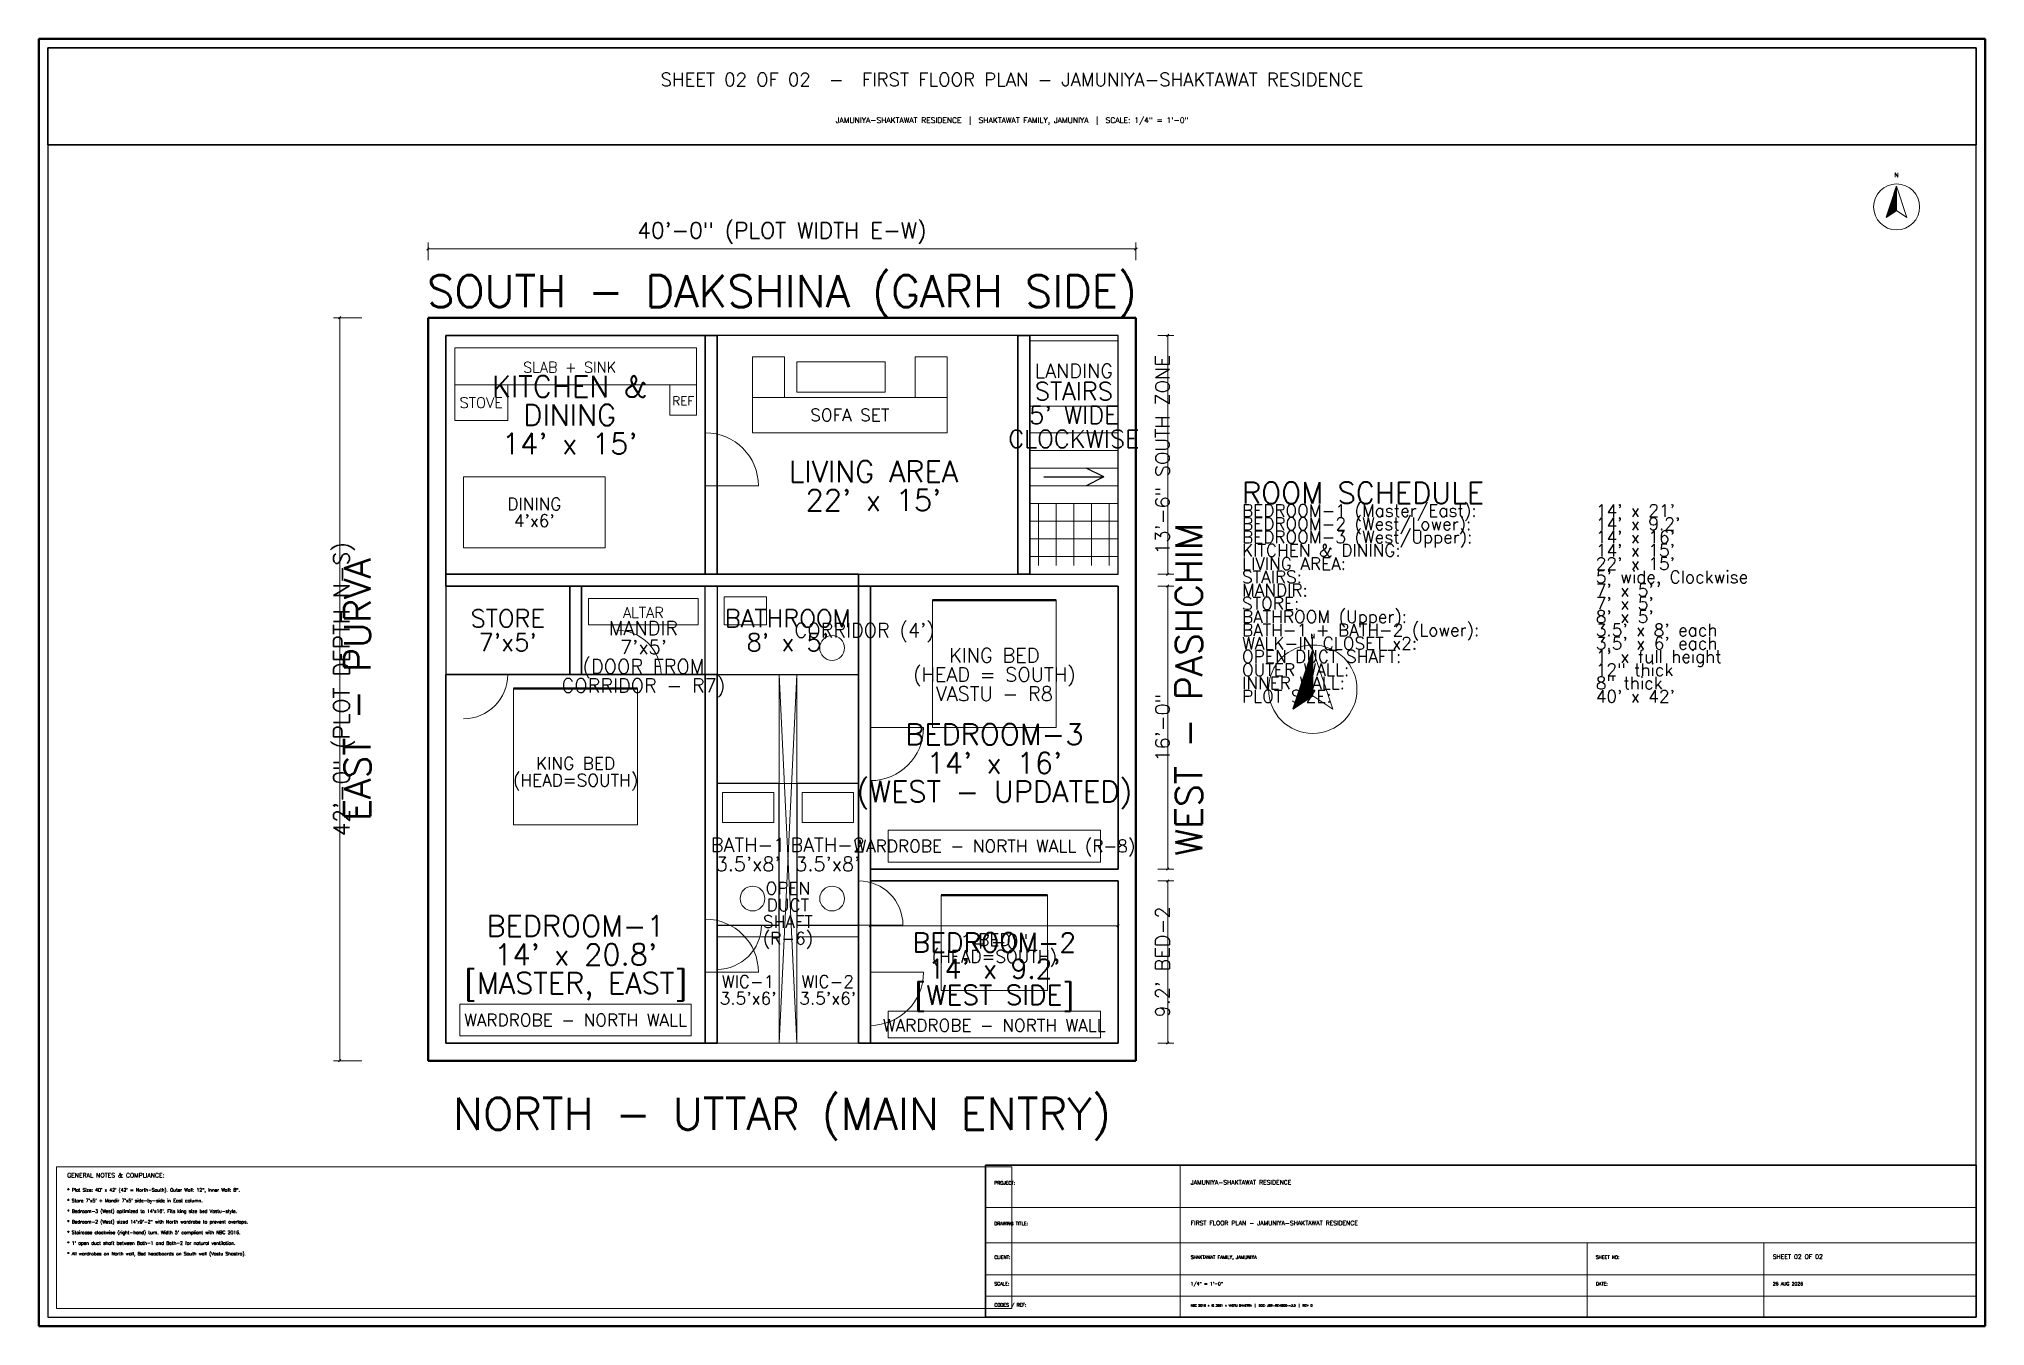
# Model space of a CAD drawing. Header units: inches. Extents: x 0 to 1320, y 0 to 873.
import ezdxf
from ezdxf.enums import TextEntityAlignment as Align

# ---------------------------------------------------------------- set-up
doc = ezdxf.new("R2010")
doc.units = ezdxf.units.IN
doc.header["$MEASUREMENT"] = 0
for name, color, linetype in [('A-DIM', 4, 'Continuous'), ('A-DOOR', 2, 'Continuous'), ('A-FURN', 1, 'Continuous'), ('A-HATCH', 8, 'Continuous'), ('A-JALI', 6, 'Continuous'), ('A-TEXT', 7, 'Continuous'), ('A-TEXT-TTL', 7, 'Continuous'), ('A-TTLB', 7, 'Continuous'), ('A-WALL', 7, 'Continuous')]:
    doc.layers.add(name, color=color, linetype=linetype)
doc.styles.add('SIMPLEX', font='simplex.shx')

msp = doc.modelspace()

# ---------------------------------------------------------------- hatches: boundary and pattern name
at = {"layer": 'A-TTLB'}
h = msp.add_hatch(dxfattribs=at)
h.set_pattern_fill('SOLID')
h.paths.add_polyline_path([(1260, 773.2), (1253, 752.1), (1260, 756.8)])
h = msp.add_hatch(dxfattribs=at)
h.set_pattern_fill('SOLID')
h.paths.add_polyline_path([(864, 459), (850.5, 418.5), (864, 427.5)])

# ---------------------------------------------------------------- linework, layer by layer
at = {"layer": 'A-DIM', "lineweight": 30}
for p, q in [((263.2, 730), (264.8, 731.5)), ((743.2, 730), (744.8, 731.5)), ((203.2, 683.2), (204.8, 684.8)), ((764.9, 671.2), (766.4, 672.8)), ((764.9, 509.2), (766.4, 510.8)), ((764.9, 501.2), (766.4, 502.8)), ((764.9, 309.2), (766.4, 310.8)), ((764.9, 301.2), (766.4, 302.8)), ((563.2, 270.9), (564.8, 272.4)), ((731.2, 270.9), (732.8, 272.4)), ((764.9, 191.2), (766.4, 192.8)), ((203.2, 179.2), (204.8, 180.8))]:
    msp.add_line(p, q, dxfattribs=at)
at = {"layer": 'A-DIM', "lineweight": 13}
for p, q in [((264, 723), (264, 735)), ((744, 723), (744, 735)), ((219, 684), (199.8, 684)), ((759, 672), (769.8, 672)), ((759, 510), (769.8, 510)), ((759, 502), (769.8, 502)), ((759, 310), (769.8, 310)), ((759, 302), (769.8, 302)), ((564, 283), (564, 267.4)), ((732, 283), (732, 267.4)), ((759, 192), (769.8, 192)), ((219, 180), (199.8, 180))]:
    msp.add_line(p, q, dxfattribs=at)
at = {"layer": 'A-DIM', "lineweight": 18}
for p, q in [((264, 730.8), (744, 730.8)), ((204, 180), (204, 684)), ((765.6, 510), (765.6, 672)), ((765.6, 310), (765.6, 502)), ((765.6, 192), (765.6, 302)), ((564, 271.6), (732, 271.6))]:
    msp.add_line(p, q, dxfattribs=at)
at = {"layer": 'A-DOOR', "lineweight": 18}
for p, q in [((452, 570), (488, 570)), ((288, 442), (318, 442)), ((392, 442), (422, 442)), ((564, 406), (600, 406)), ((460, 272), (490, 272)), ((556, 272), (586, 272)), ((452, 240), (488, 240)), ((564, 240), (600, 240))]:
    msp.add_line(p, q, dxfattribs=at)
for centre, radius, start, end in [((452, 570), 36, 0, 90), ((392, 442), 30, 0, 90), ((288, 442), 30, 270, 360), ((564, 406), 36, 270, 360), ((556, 272), 30, 0, 90), ((452, 240), 36, 0, 90), ((460, 272), 30, 270, 360), ((564, 240), 36, 270, 360)]:
    msp.add_arc(centre, radius, start, end, dxfattribs=at)
at = {"layer": 'A-FURN', "lineweight": 13}
for p, q in [((446, 663.6), (282, 663.6)), ((282, 663.6), (282, 638.4)), ((446, 638.4), (446, 663.6)), ((505.6, 657.6), (484, 657.6)), ((484, 657.6), (484, 630)), ((505.6, 630), (505.6, 657.6)), ((574, 654), (514, 654)), ((514, 654), (514, 633.6)), ((574, 633.6), (574, 654)), ((616, 657.6), (594.4, 657.6)), ((594.4, 657.6), (594.4, 630)), ((616, 630), (616, 657.6)), ((282, 638.4), (446, 638.4)), ((318, 638.4), (282, 638.4)), ((282, 638.4), (282, 614.4)), ((318, 614.4), (318, 638.4)), ((446, 638.4), (428, 638.4)), ((428, 638.4), (428, 618)), ((446, 618), (446, 638.4)), ((514, 633.6), (574, 633.6)), ((616, 630), (484, 630)), ((484, 630), (484, 606)), ((484, 630), (505.6, 630)), ((594.4, 630), (616, 630)), ((616, 606), (616, 630)), ((282, 614.4), (318, 614.4)), ((428, 618), (446, 618)), ((484, 606), (616, 606)), ((384, 576), (288, 576)), ((288, 576), (288, 528)), ((384, 528), (384, 576)), ((288, 528), (384, 528)), ((493.6, 494.8), (464.8, 494.8)), ((464.8, 494.8), (464.8, 475.6)), ((493.6, 475.6), (493.6, 494.8)), ((464.8, 475.6), (493.6, 475.6)), ((498.4, 362), (463.6, 362)), ((463.6, 362), (463.6, 341.6)), ((498.4, 341.6), (498.4, 362)), ((552.4, 362), (517.6, 362)), ((517.6, 362), (517.6, 341.6)), ((552.4, 341.6), (552.4, 362)), ((463.6, 341.6), (498.4, 341.6)), ((517.6, 341.6), (552.4, 341.6))]:
    msp.add_line(p, q, dxfattribs=at)
at = {"layer": 'A-FURN', "lineweight": 20}
for p, q in [((732, 668.4), (672, 668.4)), ((672, 668.4), (672, 624)), ((732, 624), (732, 668.4)), ((672, 624), (732, 624)), ((447.2, 493.6), (372.8, 493.6)), ((372.8, 493.6), (372.8, 475.6)), ((447.2, 475.6), (447.2, 493.6)), ((690, 492.4), (606, 492.4)), ((606, 492.4), (606, 406)), ((690, 406), (690, 492.4)), ((372.8, 475.6), (447.2, 475.6)), ((406, 432.4), (322, 432.4)), ((322, 432.4), (322, 340)), ((406, 340), (406, 432.4)), ((606, 406), (690, 406)), ((322, 340), (406, 340)), ((720, 336.4), (576, 336.4)), ((576, 336.4), (576, 314.8)), ((720, 314.8), (720, 336.4)), ((576, 314.8), (720, 314.8)), ((684, 292.4), (612, 292.4)), ((612, 292.4), (612, 227.6)), ((684, 227.6), (684, 292.4)), ((612, 227.6), (684, 227.6))]:
    msp.add_line(p, q, dxfattribs=at)
at = {"layer": 'A-FURN', "lineweight": 50}
for p, q in [((606, 492.4), (690, 492.4)), ((322, 432.4), (406, 432.4)), ((612, 292.4), (684, 292.4))]:
    msp.add_line(p, q, dxfattribs=at)
at = {"layer": 'A-FURN', "lineweight": 18}
for p, q in [((442.4, 218.4), (285.6, 218.4)), ((285.6, 218.4), (285.6, 196.8)), ((442.4, 196.8), (442.4, 218.4)), ((720, 213.6), (576, 213.6)), ((576, 213.6), (576, 195.6)), ((720, 195.6), (720, 213.6)), ((285.6, 196.8), (442.4, 196.8)), ((576, 195.6), (720, 195.6))]:
    msp.add_line(p, q, dxfattribs=at)
at = {"layer": 'A-FURN', "lineweight": 13}
for centre in [(538, 460), (484, 290), (538, 290)]:
    msp.add_circle(centre, 8.4, dxfattribs=at)
at = {"layer": 'A-HATCH', "lineweight": 13}
for p, q in [((502, 192), (514, 442)), ((514, 192), (502, 442))]:
    msp.add_line(p, q, dxfattribs=at)
at = {"layer": 'A-JALI', "lineweight": 20}
for p, q in [((514, 442), (502, 442)), ((502, 442), (502, 192)), ((514, 192), (514, 442)), ((502, 192), (514, 192))]:
    msp.add_line(p, q, dxfattribs=at)
at = {"layer": 'A-TEXT-TTL', "lineweight": 25}
for p, q in [((722.4, 576), (710.4, 582)), ((681.6, 576), (722.4, 576)), ((722.4, 576), (710.4, 570))]:
    msp.add_line(p, q, dxfattribs=at)
at = {"layer": 'A-TTLB', "lineweight": 50}
for p, q in [((1320, 873.2), (0, 873.2)), ((0, 873.2), (0, 0)), ((1320, 0), (1320, 873.2)), ((0, 0), (1320, 0))]:
    msp.add_line(p, q, dxfattribs=at)
at = {"layer": 'A-TTLB', "lineweight": 25}
for p, q in [((1314, 867.2), (6, 867.2)), ((6, 867.2), (6, 6)), ((1314, 6), (1314, 867.2)), ((6, 6), (1314, 6))]:
    msp.add_line(p, q, dxfattribs=at)
at = {"layer": 'A-TTLB', "lineweight": 35}
for p, q in [((1314, 867.2), (6, 867.2)), ((6, 867.2), (6, 801.2)), ((1314, 801.2), (1314, 867.2)), ((6, 801.2), (1314, 801.2)), ((1314, 109.2), (642, 109.2)), ((642, 109.2), (642, 6)), ((1314, 6), (1314, 109.2)), ((642, 6), (1314, 6))]:
    msp.add_line(p, q, dxfattribs=at)
at = {"layer": 'A-TTLB', "lineweight": 20}
for p, q in [((1260, 773.2), (1267, 752.1)), ((1267, 752.1), (1260, 756.8)), ((864, 459), (877.5, 418.5)), ((877.5, 418.5), (864, 427.5)), ((660, 108), (12, 108)), ((12, 108), (12, 12)), ((660, 12), (660, 108)), ((774, 6), (774, 109.2)), ((642, 80.4), (1314, 80.4)), ((642, 56.4), (1314, 56.4)), ((1050, 6), (1050, 56.4)), ((1170, 6), (1170, 56.4)), ((642, 34.8), (1314, 34.8)), ((642, 20.4), (1314, 20.4)), ((12, 12), (660, 12))]:
    msp.add_line(p, q, dxfattribs=at)
for centre, radius in [((1260, 759.2), 15.6), ((864, 432), 30)]:
    msp.add_circle(centre, radius, dxfattribs=at)
at = {"layer": 'A-WALL', "lineweight": 50}
for p, q in [((744, 684), (264, 684)), ((264, 684), (264, 180)), ((744, 180), (744, 684)), ((264, 180), (744, 180))]:
    msp.add_line(p, q, dxfattribs=at)
at = {"layer": 'A-WALL', "lineweight": 35}
for p, q in [((452, 672), (276, 672)), ((276, 672), (276, 510)), ((452, 510), (452, 672)), ((460, 672), (452, 672)), ((452, 672), (452, 510)), ((460, 510), (460, 672)), ((672, 672), (664, 672)), ((664, 672), (664, 510)), ((672, 510), (672, 672)), ((276, 510), (452, 510)), ((556, 510), (276, 510)), ((276, 510), (276, 502)), ((276, 502), (556, 502)), ((452, 510), (460, 510)), ((556, 502), (556, 510)), ((564, 502), (556, 502)), ((556, 502), (556, 192)), ((564, 192), (564, 502)), ((732, 502), (564, 502)), ((564, 502), (564, 310)), ((664, 510), (672, 510)), ((732, 310), (732, 502)), ((452, 442), (276, 442)), ((276, 442), (276, 192)), ((460, 442), (452, 442)), ((452, 442), (452, 192)), ((452, 192), (452, 442)), ((460, 192), (460, 442)), ((564, 310), (732, 310)), ((732, 302), (564, 302)), ((564, 302), (564, 192)), ((732, 192), (732, 302)), ((276, 192), (452, 192)), ((452, 192), (460, 192)), ((556, 192), (564, 192)), ((564, 192), (732, 192))]:
    msp.add_line(p, q, dxfattribs=at)
at = {"layer": 'A-WALL', "lineweight": 30}
for p, q in [((664, 672), (460, 672)), ((460, 672), (460, 510)), ((664, 510), (664, 672)), ((732, 672), (672, 672)), ((672, 672), (672, 510)), ((732, 510), (732, 672)), ((360, 502), (276, 502)), ((276, 502), (276, 442)), ((360, 442), (360, 502)), ((368, 502), (360, 502)), ((360, 502), (360, 442)), ((368, 442), (368, 502)), ((452, 502), (368, 502)), ((368, 502), (368, 442)), ((452, 442), (452, 502)), ((460, 510), (664, 510)), ((672, 510), (732, 510)), ((276, 442), (360, 442)), ((360, 442), (368, 442)), ((368, 442), (452, 442))]:
    msp.add_line(p, q, dxfattribs=at)
at = {"layer": 'A-WALL', "lineweight": 13}
for p, q in [((672, 606), (732, 606)), ((672, 594), (732, 594)), ((672, 582), (732, 582)), ((672, 570), (732, 570)), ((672, 558), (732, 558)), ((678, 516), (678, 558)), ((690, 516), (690, 558)), ((702, 516), (702, 558)), ((714, 516), (714, 558)), ((726, 516), (726, 558)), ((672, 546), (732, 546)), ((672, 534), (732, 534)), ((672, 522), (732, 522))]:
    msp.add_line(p, q, dxfattribs=at)
at = {"layer": 'A-WALL', "lineweight": 25}
for p, q in [((556, 502), (460, 502)), ((460, 502), (460, 442)), ((556, 442), (556, 502)), ((460, 442), (556, 442)), ((502, 368), (460, 368)), ((460, 368), (460, 272)), ((502, 272), (502, 368)), ((556, 368), (514, 368)), ((514, 368), (514, 272)), ((556, 272), (556, 368)), ((460, 272), (502, 272)), ((514, 272), (556, 272))]:
    msp.add_line(p, q, dxfattribs=at)
at = {"layer": 'A-WALL', "lineweight": 20}
for p, q in [((556, 442), (460, 442)), ((460, 442), (460, 368)), ((556, 368), (556, 442)), ((460, 368), (556, 368)), ((502, 264), (460, 264)), ((460, 264), (460, 192)), ((502, 192), (502, 264)), ((556, 264), (514, 264)), ((514, 264), (514, 192)), ((556, 192), (556, 264)), ((460, 192), (502, 192)), ((514, 192), (556, 192))]:
    msp.add_line(p, q, dxfattribs=at)

# ---------------------------------------------------------------- texts
at = {"layer": 'A-DIM', "style": 'SIMPLEX'}
msp.add_text('40\'-0" (PLOT WIDTH E-W)', height=10.8, dxfattribs=at).set_placement((504, 734.6), align=Align.BOTTOM_CENTER)
for s, p in [('13\'-6" SOUTH ZONE', (769.8, 591)), ('16\'-0"', (769.8, 406)), ("9.2' BED-2", (769.8, 247))]:
    msp.add_text(s, height=9.6, rotation=90, dxfattribs=at).set_placement(p, align=Align.BOTTOM_CENTER)
msp.add_text('42\'-0" (PLOT DEPTH N-S)', height=10.8, rotation=90, dxfattribs=at).set_placement((199.8, 432), align=Align.TOP_CENTER)
msp.add_text('14\'-0"', height=9.6, dxfattribs=at).set_placement((648, 265.8), align=Align.TOP_CENTER)
at = {"layer": 'A-FURN', "style": 'SIMPLEX'}
for s, height, p in [('SLAB + SINK', 7.2, (360, 650.4)), ('LANDING', 9.6, (702, 648)), ('STOVE', 7.2, (300, 626.4)), ('REF', 6, (437, 627.6)), ('SOFA SET', 8.4, (550, 618)), ('DINING', 8.4, (336, 557.7)), ("4'x6'", 8.4, (336, 546.3)), ('ALTAR', 7.2, (410, 484)), ('KING BED', 9.6, (648, 455)), ('(HEAD = SOUTH)', 9.6, (648, 442)), ('VASTU - R8', 9.6, (648, 429)), ('KING BED', 8.4, (364, 381.7)), ('(HEAD=SOUTH)', 8.4, (364, 370.3)), ('WARDROBE - NORTH WALL (R-8)', 8.4, (648, 325.6)), ('BED', 8.4, (648, 262.1)), ('(HEAD=SOUTH)', 8.4, (648, 250.7)), ('WARDROBE - NORTH WALL', 8.4, (364, 207.6)), ('WARDROBE - NORTH WALL', 8.4, (648, 204))]:
    msp.add_text(s, height=height, dxfattribs=at).set_placement(p, align=Align.MIDDLE_CENTER)
at = {"layer": 'A-TEXT', "style": 'SIMPLEX'}
for s, height, p in [("14' x 21'", 8.4, (1056, 549)), ("14' x 9.2'", 8.4, (1056, 540)), ("14' x 16'", 8.4, (1056, 531)), ("14' x 15'", 8.4, (1056, 522)), ("22' x 15'", 8.4, (1056, 513)), ("5' wide, Clockwise", 8.4, (1056, 504)), ("7' x 5'", 8.4, (1056, 495)), ("7' x 5'", 8.4, (1056, 486)), ("8' x 5'", 8.4, (1056, 477)), ("3.5' x 8' each", 8.4, (1056, 468)), ("3.5' x 6' each", 8.4, (1056, 459)), ("1' x full height", 8.4, (1056, 450)), ('12" thick', 8.4, (1056, 441)), ('8" thick', 8.4, (1056, 432)), ("40' x 42'", 8.4, (1056, 423)), ('* Plot Size: 40\' x 42\' (42\' = North-South). Outer Wall: 12", Inner Wall: 8".', 2.25, (19.2, 91.2)), ("* Store 7'x5' + Mandir 7'x5' side-by-side in East column.", 2.25, (19.2, 84)), ("* Bedroom-3 (West) optimized to 14'x16'. Fits king size bed Vastu-style.", 2.25, (19.2, 76.8)), ('* Bedroom-2 (West) sized 14\'x9\'-2" with North wardrobe to prevent overlaps.', 2.25, (19.2, 69.6)), ("* Staircase clockwise (right-hand) turn. Width 5' compliant with NBC 2016.", 2.25, (19.2, 62.4)), ("* 1' open duct shaft between Bath-1 and Bath-2 for natural ventilation.", 2.25, (19.2, 55.2)), ('* All wardrobes on North wall, Bed headboards on South wall (Vastu Shastra).', 2.25, (19.2, 48)), ('SHAKTAWAT FAMILY, JAMUNIYA', 2.25, (781.2, 45.6)), ('1/4" = 1\'-0"', 2.25, (781.2, 27.6)), ('26 AUG 2026', 2.25, (1176, 27.6)), ('NBC 2016 + IS 3861 + VASTU SHASTRA  |  DOC: JSR-REVISED-v3.0  |  REV: 0', 1.5, (781.2, 13.2))]:
    msp.add_text(s, height=height, dxfattribs=at).set_placement(p)
at = {"layer": 'A-TEXT-TTL', "style": 'SIMPLEX'}
for s, height, p in [('SHEET 02 OF 02  -  FIRST FLOOR PLAN - JAMUNIYA-SHAKTAWAT RESIDENCE', 9, (660, 845.6)), ('JAMUNIYA-SHAKTAWAT RESIDENCE  |  SHAKTAWAT FAMILY, JAMUNIYA  |  SCALE: 1/4" = 1\'-0"', 3.75, (660, 818)), ('N', 3, (1260, 780.8)), ('SOUTH - DAKSHINA (GARH SIDE)', 21.6, (504, 702)), ('KITCHEN &', 14.4, (360, 637.4)), ('STAIRS', 12, (702, 634.2)), ('DINING', 14.4, (360, 618)), ("5' WIDE", 12, (702, 618)), ('CLOCKWISE', 12, (702, 601.8)), ("14' x 15'", 14.4, (360, 598.6)), ('LIVING AREA', 14.4, (566, 579.7)), ("22' x 15'", 14.4, (566, 560.3)), ('STORE', 12, (318, 480.1)), ('MANDIR', 9.6, (410, 473.4)), ('BATHROOM', 12, (508, 480.1)), ("CORRIDOR (4')", 9.6, (560, 472)), ("7'x5'", 12, (318, 463.9)), ("7'x5'", 9.6, (410, 460.5)), ("8' x 5'", 12, (508, 463.9)), ('N', 3, (864, 468)), ('(DOOR FROM', 9.6, (410, 447.5)), ('CORRIDOR - R7)', 9.6, (410, 434.6)), ('BEDROOM-3', 14.4, (648, 401.4)), ("14' x 16'", 14.4, (648, 382)), ('(WEST - UPDATED)', 14.4, (648, 362.6)), ('BATH-1', 9.6, (481, 326.5)), ('BATH-2', 9.6, (535, 326.5)), ("3.5'x8'", 9.6, (481, 313.5)), ("3.5'x8'", 9.6, (535, 313.5)), ('OPEN', 8.4, (508, 297)), ('BEDROOM-1', 14.4, (364, 271.4)), ('SHAFT', 8.4, (508, 274.3)), ('DUCT', 8.4, (508, 285.7)), ('(R-6)', 8.4, (508, 263)), ('BEDROOM-2', 13.2, (648, 260.2)), ("14' x 20.8'", 14.4, (364, 252)), ('[MASTER, EAST]', 14.4, (364, 232.6)), ('WIC-1', 8.4, (481, 233.7)), ('WIC-2', 8.4, (535, 233.7)), ("14' x 9.2'", 13.2, (648, 242.4)), ("3.5'x6'", 8.4, (481, 222.3)), ("3.5'x6'", 8.4, (535, 222.3)), ('[WEST SIDE]', 13.2, (648, 224.6)), ('NORTH - UTTAR (MAIN ENTRY)', 21.6, (504, 144))]:
    msp.add_text(s, height=height, dxfattribs=at).set_placement(p, align=Align.MIDDLE_CENTER)
for s, height, p in [('ROOM SCHEDULE', 14.4, (816, 558)), ('BEDROOM-1 (Master/East):', 8.4, (816, 549)), ('BEDROOM-2 (West/Lower):', 8.4, (816, 540)), ('BEDROOM-3 (West/Upper):', 8.4, (816, 531)), ('KITCHEN & DINING:', 8.4, (816, 522)), ('LIVING AREA:', 8.4, (816, 513)), ('STAIRS:', 8.4, (816, 504)), ('MANDIR:', 8.4, (816, 495)), ('STORE:', 8.4, (816, 486)), ('BATHROOM (Upper):', 8.4, (816, 477)), ('BATH-1 + BATH-2 (Lower):', 8.4, (816, 468)), ('WALK-IN CLOSET x2:', 8.4, (816, 459)), ('OPEN DUCT SHAFT:', 8.4, (816, 450)), ('OUTER WALL:', 8.4, (816, 441)), ('INNER WALL:', 8.4, (816, 432)), ('PLOT SIZE:', 8.4, (816, 423)), ('GENERAL NOTES & COMPLIANCE:', 3, (19.2, 100.8)), ('PROJECT:', 2.25, (648, 96)), ('JAMUNIYA-SHAKTAWAT RESIDENCE', 3, (781.2, 96)), ('DRAWING TITLE:', 2.25, (648, 68.4)), ('FIRST FLOOR PLAN - JAMUNIYA-SHAKTAWAT RESIDENCE', 3, (781.2, 68.4)), ('CLIENT:', 2.25, (648, 45.6)), ('SHEET NO:', 2.25, (1056, 45.6)), ('SHEET 02 OF 02', 3, (1176, 45.6)), ('SCALE:', 2.25, (648, 27.6)), ('DATE:', 2.25, (1056, 27.6)), ('CODES / REF:', 2.25, (648, 13.2))]:
    msp.add_text(s, height=height, dxfattribs=at).set_placement(p)
for s, p in [('WEST - PASHCHIM', (780, 432)), ('EAST - PURVA', (216, 432))]:
    msp.add_text(s, height=18, rotation=90, dxfattribs=at).set_placement(p, align=Align.MIDDLE_CENTER)

doc.saveas('drawing.dxf')
